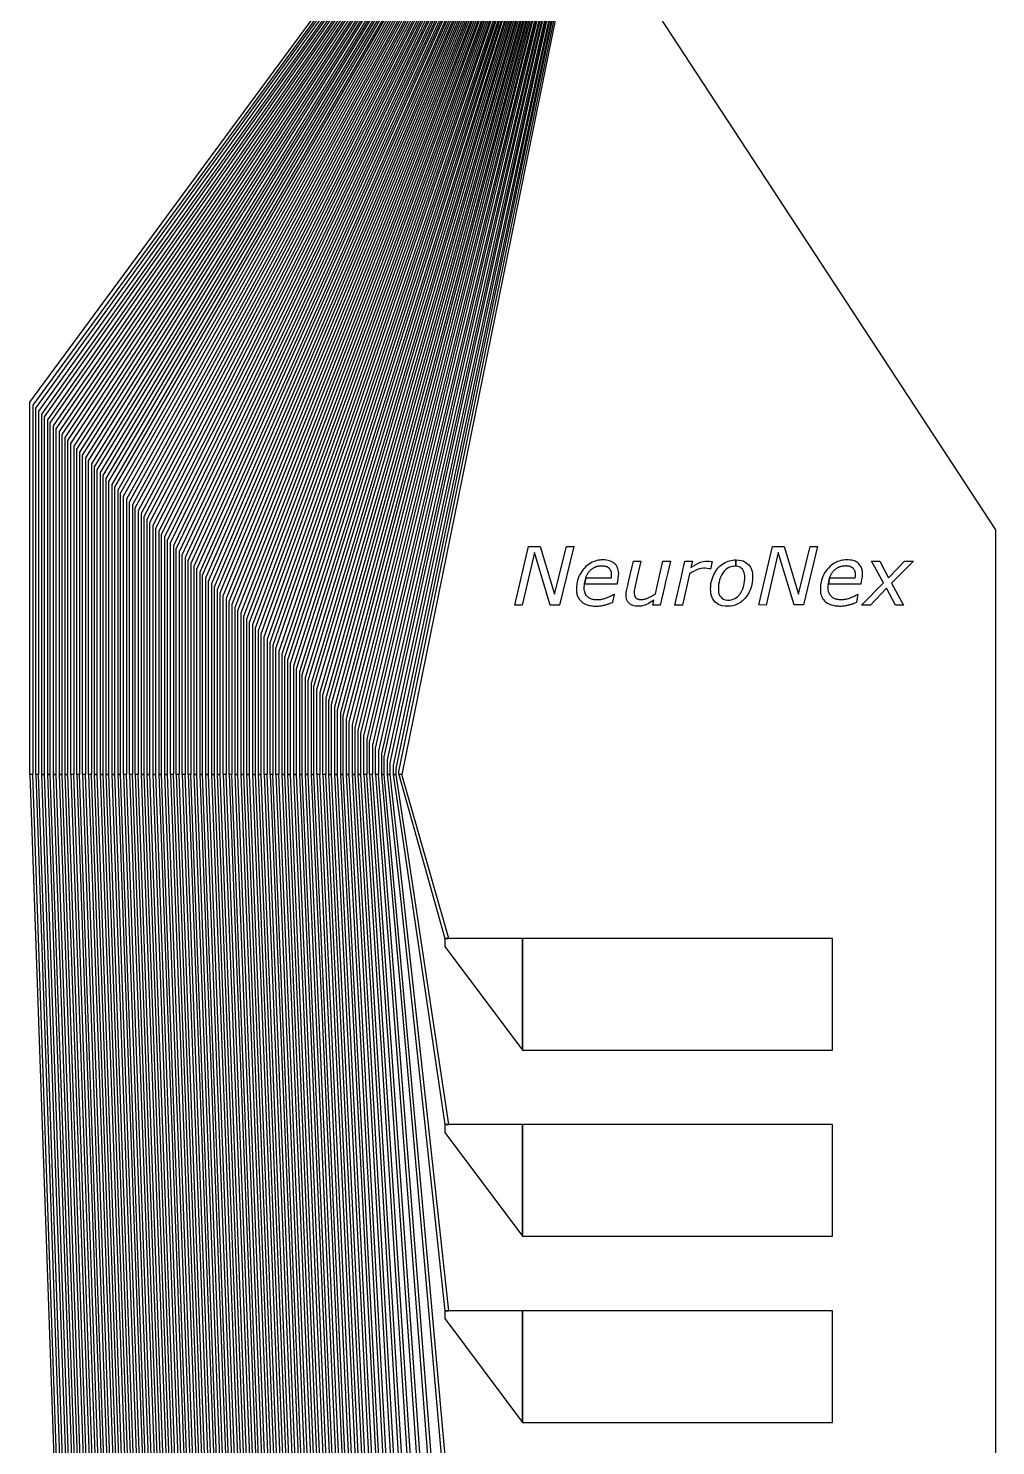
# Model space of a CAD drawing. Header units: inches. Extents: x 106592 to 209533, y 57057 to 74911.
# Drawn here: x 170724 to 171253, y 63483 to 64257 of the extents above; entities that cross this region are included whole.
import ezdxf

# ---------------------------------------------------------------- set-up
doc = ezdxf.new("R2010")
doc.units = ezdxf.units.IN
doc.header["$MEASUREMENT"] = 0
for name, color, linetype in [('metal', 221, 'Continuous'), ('nitride window', 40, 'Continuous'), ('profile', 140, 'Continuous')]:
    doc.layers.add(name, color=color, linetype=linetype)

msp = doc.modelspace()

# ---------------------------------------------------------------- linework, layer by layer
at = {"layer": 'metal'}
for points in [[(170726.88, 63849.95), (170725.28, 63849.95), (170725.28, 64053.15), (170936.38, 64339.69), (170936.98, 64339.69), (170936.98, 64339.09), (170726.88, 64051.55), (170726.88, 63849.95)], [(170730.08, 63849.95), (170728.48, 63849.95), (170728.48, 63899.95), (170728.48, 64049.95), (170937.58, 64338.49), (170937.58, 64339.69), (170938.18, 64339.69), (170938.18, 64337.89), (170730.08, 64048.35), (170730.08, 63849.95)], [(170939.38, 64339.69), (170938.78, 64339.69), (170938.78, 64337.29), (170731.68, 64046.75), (170731.68, 63849.95), (170733.28, 63849.95), (170733.28, 64045.15), (170939.38, 64336.69), (170939.38, 64339.69)], [(170940.58, 64339.69), (170939.98, 64339.69), (170939.98, 64336.09), (170734.88, 64043.55), (170734.88, 63849.95), (170736.48, 63849.95), (170736.48, 64041.95), (170940.58, 64335.49), (170940.58, 64339.69)], [(170941.78, 64339.69), (170941.18, 64339.69), (170941.18, 64334.89), (170738.08, 64040.35), (170738.08, 63849.95), (170739.68, 63849.95), (170739.68, 64038.75), (170941.78, 64334.29), (170941.78, 64339.69)], [(170942.98, 64339.69), (170942.38, 64339.69), (170942.38, 64333.69), (170741.28, 64037.15), (170741.28, 63849.95), (170742.88, 63849.95), (170742.88, 64035.55), (170942.98, 64333.09), (170942.98, 64339.69)], [(170944.18, 64339.69), (170943.58, 64339.69), (170943.58, 64332.49), (170744.48, 64033.95), (170744.48, 63849.95), (170746.08, 63849.95), (170746.08, 64032.35), (170944.18, 64331.89), (170944.18, 64339.69)], [(170749.28, 63849.95), (170747.68, 63849.95), (170747.68, 64030.75), (170944.78, 64331.29), (170944.78, 64339.69), (170945.38, 64339.69), (170945.38, 64330.69), (170749.28, 64029.15)], [(170752.48, 63849.95), (170750.88, 63849.95), (170750.88, 64027.55), (170945.98, 64330.09), (170945.98, 64339.69), (170946.58, 64339.69), (170946.58, 64329.49), (170752.48, 64025.95)], [(170755.68, 63849.95), (170754.08, 63849.95), (170754.08, 64024.35), (170947.18, 64328.89), (170947.18, 64339.69), (170947.78, 64339.69), (170947.78, 64328.29), (170755.68, 64022.75)], [(170758.88, 63849.95), (170757.28, 63849.95), (170757.28, 63899.95), (170757.28, 64021.15), (170948.38, 64327.69), (170948.38, 64339.69), (170948.98, 64339.69), (170948.98, 64327.09), (170758.88, 64019.55), (170758.88, 63849.95)], [(170950.18, 64339.69), (170949.58, 64339.69), (170949.58, 64326.49), (170760.48, 64017.95), (170760.48, 63849.95), (170762.08, 63849.95), (170762.08, 64016.35), (170950.18, 64325.89), (170950.18, 64339.69)], [(170951.38, 64339.69), (170950.78, 64339.69), (170950.78, 64325.29), (170763.68, 64014.75), (170763.68, 63849.95), (170765.28, 63849.95), (170765.28, 64013.15), (170951.38, 64324.69), (170951.38, 64339.69)], [(170952.58, 64339.69), (170951.98, 64339.69), (170951.98, 64324.09), (170766.88, 64011.55), (170766.88, 63849.95), (170768.48, 63849.95), (170768.48, 64009.95), (170952.58, 64323.49), (170952.58, 64339.69)], [(170953.78, 64339.69), (170953.18, 64339.69), (170953.18, 64322.89), (170770.08, 64008.35), (170770.08, 63849.95), (170771.68, 63849.95), (170771.68, 64006.75), (170953.78, 64322.29), (170953.78, 64339.69)], [(170954.98, 64339.69), (170954.38, 64339.69), (170954.38, 64321.69), (170773.28, 64005.15), (170773.28, 63849.95), (170774.88, 63849.95), (170774.88, 64003.55), (170954.98, 64321.09), (170954.98, 64339.69)], [(170778.08, 63849.95), (170776.48, 63849.95), (170776.48, 64001.95), (170955.58, 64320.49), (170955.58, 64339.69), (170956.18, 64339.69), (170956.18, 64319.89), (170778.08, 64000.35)], [(170781.28, 63849.95), (170779.68, 63849.95), (170779.68, 63998.75), (170956.78, 64319.29), (170956.78, 64339.69), (170957.38, 64339.69), (170957.38, 64318.69), (170781.28, 63997.15)], [(170784.48, 63849.95), (170782.88, 63849.95), (170782.88, 63899.95), (170782.88, 63995.55), (170957.98, 64318.09), (170957.98, 64339.69), (170958.58, 64339.69), (170958.58, 64317.49), (170784.48, 63993.95), (170784.48, 63849.95)], [(170959.78, 64339.69), (170959.18, 64339.69), (170959.18, 64316.89), (170786.08, 63992.35), (170786.08, 63849.95), (170787.68, 63849.95), (170787.68, 63990.75), (170959.78, 64316.29), (170959.78, 64339.69)], [(170960.98, 64339.69), (170960.38, 64339.69), (170960.38, 64315.69), (170789.28, 63989.15), (170789.28, 63849.95), (170790.88, 63849.95), (170790.88, 63987.55), (170960.98, 64315.09), (170960.98, 64339.69)], [(170962.18, 64339.69), (170961.58, 64339.69), (170961.58, 64314.49), (170792.48, 63985.95), (170792.48, 63849.95), (170794.08, 63849.95), (170794.08, 63984.35), (170962.18, 64313.89), (170962.18, 64339.69)], [(170963.38, 64339.69), (170962.78, 64339.69), (170962.78, 64313.29), (170795.68, 63982.75), (170795.68, 63849.95), (170797.28, 63849.95), (170797.28, 63981.15), (170963.38, 64312.69), (170963.38, 64339.69)], [(170964.58, 64339.69), (170963.98, 64339.69), (170963.98, 64312.09), (170798.88, 63979.55), (170798.88, 63849.95), (170800.48, 63849.95), (170800.48, 63977.95), (170964.58, 64311.49), (170964.58, 64339.69)], [(170803.68, 63849.95), (170802.08, 63849.95), (170802.08, 63976.35), (170965.18, 64310.89), (170965.18, 64339.69), (170965.78, 64339.69), (170965.78, 64310.29), (170803.68, 63974.75)], [(170806.88, 63849.95), (170805.28, 63849.95), (170805.28, 63973.15), (170966.38, 64309.69), (170966.38, 64339.69), (170966.98, 64339.69), (170966.98, 64309.09), (170806.88, 63971.55)], [(170810.08, 63849.95), (170808.48, 63849.95), (170808.48, 63969.95), (170967.58, 64308.49), (170967.58, 64339.69), (170968.18, 64339.69), (170968.18, 64307.89), (170810.08, 63968.35)], [(170813.28, 63849.95), (170811.68, 63849.95), (170811.68, 63899.95), (170811.68, 63966.75), (170968.78, 64307.29), (170968.78, 64339.69), (170969.38, 64339.69), (170969.38, 64306.69), (170813.28, 63965.15), (170813.28, 63849.95)], [(170970.58, 64339.69), (170969.98, 64339.69), (170969.98, 64306.09), (170814.88, 63963.55), (170814.88, 63849.95), (170816.48, 63849.95), (170816.48, 63961.95), (170970.58, 64305.49), (170970.58, 64339.69)], [(170971.78, 64339.69), (170971.18, 64339.69), (170971.18, 64304.89), (170818.08, 63960.35), (170818.08, 63849.95), (170819.68, 63849.95), (170819.68, 63958.75), (170971.78, 64304.29), (170971.78, 64339.69)], [(170972.98, 64339.69), (170972.38, 64339.69), (170972.38, 64303.69), (170821.28, 63957.15), (170821.28, 63849.95), (170822.88, 63849.95), (170822.88, 63955.55), (170972.98, 64303.09), (170972.98, 64339.69)], [(170974.18, 64339.69), (170973.58, 64339.69), (170973.58, 64302.49), (170824.48, 63953.95), (170824.48, 63849.95), (170826.08, 63849.95), (170826.08, 63952.35), (170974.18, 64301.89), (170974.18, 64339.69)], [(170975.38, 64339.69), (170974.78, 64339.69), (170974.78, 64301.29), (170827.68, 63950.75), (170827.68, 63849.95), (170829.28, 63849.95), (170829.28, 63949.15), (170975.38, 64300.69), (170975.38, 64339.69)], [(170832.48, 63849.95), (170830.88, 63849.95), (170830.88, 63947.55), (170975.98, 64300.09), (170975.98, 64339.69), (170976.58, 64339.69), (170976.58, 64299.49), (170832.48, 63945.95)], [(170835.68, 63849.95), (170834.08, 63849.95), (170834.08, 63944.35), (170977.18, 64298.89), (170977.18, 64339.69), (170977.78, 64339.69), (170977.78, 64298.29), (170835.68, 63942.75)], [(170978.98, 64339.69), (170978.38, 64339.69), (170978.38, 64297.69), (170837.28, 63941.15), (170837.28, 63849.95), (170838.88, 63849.95), (170838.88, 63939.55), (170978.98, 64297.09), (170978.98, 64339.69)], [(170980.18, 64339.69), (170979.58, 64339.69), (170979.58, 64296.49), (170840.48, 63937.95), (170840.48, 63849.95), (170842.08, 63849.95), (170842.08, 63936.35), (170980.18, 64295.89), (170980.18, 64339.69)], [(170981.38, 64339.69), (170980.78, 64339.69), (170980.78, 64295.29), (170843.68, 63934.75), (170843.68, 63849.95), (170845.28, 63849.95), (170845.28, 63933.15), (170981.38, 64294.69), (170981.38, 64339.69)], [(170982.58, 64339.69), (170981.98, 64339.69), (170981.98, 64294.09), (170846.88, 63931.55), (170846.88, 63849.95), (170848.48, 63849.95), (170848.48, 63929.95), (170982.58, 64293.49), (170982.58, 64339.69)], [(170983.78, 64339.69), (170983.18, 64339.69), (170983.18, 64292.89), (170850.08, 63928.35), (170850.08, 63849.95), (170851.68, 63849.95), (170851.68, 63926.75), (170983.78, 64292.29), (170983.78, 64339.69)], [(170854.88, 63849.95), (170853.28, 63849.95), (170853.28, 63925.15), (170984.38, 64291.69), (170984.38, 64339.69), (170984.98, 64339.69), (170984.98, 64291.09), (170854.88, 63923.55)], [(170858.08, 63849.95), (170856.48, 63849.95), (170856.48, 63921.95), (170985.58, 64290.49), (170985.58, 64339.69), (170986.18, 64339.69), (170986.18, 64289.89), (170858.08, 63920.35)], [(170861.28, 63849.95), (170859.68, 63849.95), (170859.68, 63918.75), (170986.78, 64289.29), (170986.78, 64339.69), (170987.38, 64339.69), (170987.38, 64288.69), (170861.28, 63917.15)], [(170862.88, 63849.95), (170864.48, 63849.95), (170864.48, 63913.95), (170988.58, 64287.49), (170988.58, 64339.69), (170987.98, 64339.69), (170987.98, 64288.09), (170862.88, 63915.55), (170862.88, 63849.95)], [(170989.78, 64339.69), (170989.18, 64339.69), (170989.18, 64286.89), (170866.08, 63912.35), (170866.08, 63849.95), (170867.68, 63849.95), (170867.68, 63910.75), (170989.78, 64286.29), (170989.78, 64339.69)], [(170990.98, 64339.69), (170990.38, 64339.69), (170990.38, 64285.69), (170869.28, 63909.15), (170869.28, 63849.95), (170870.88, 63849.95), (170870.88, 63907.55), (170990.98, 64285.09), (170990.98, 64339.69)], [(170992.18, 64339.69), (170991.58, 64339.69), (170991.58, 64284.49), (170872.48, 63905.95), (170872.48, 63849.95), (170874.08, 63849.95), (170874.08, 63904.35), (170992.18, 64283.89), (170992.18, 64339.69)], [(170993.38, 64339.69), (170992.78, 64339.69), (170992.78, 64283.29), (170875.68, 63902.75), (170875.68, 63849.95), (170877.28, 63849.95), (170877.28, 63901.15), (170993.38, 64282.69), (170993.38, 64339.69)], [(170994.58, 64339.69), (170993.98, 64339.69), (170993.98, 64282.09), (170878.88, 63899.55), (170878.88, 63849.95), (170880.48, 63849.95), (170880.48, 63897.95), (170994.58, 64281.49), (170994.58, 64339.69)], [(170883.68, 63849.95), (170882.08, 63849.95), (170882.08, 63896.35), (170995.18, 64280.89), (170995.18, 64339.69), (170995.78, 64339.69), (170995.78, 64280.29), (170883.68, 63894.75)], [(170886.88, 63849.95), (170885.28, 63849.95), (170885.28, 63893.15), (170996.38, 64279.69), (170996.38, 64339.69), (170996.98, 64339.69), (170996.98, 64279.09), (170886.88, 63891.55)], [(170888.48, 63849.95), (170890.08, 63849.95), (170890.08, 63888.35), (170998.18, 64277.89), (170998.18, 64339.69), (170997.58, 64339.69), (170997.58, 64278.49), (170888.48, 63889.95), (170888.48, 63849.95)], [(170999.38, 64339.69), (170998.78, 64339.69), (170998.78, 64277.29), (170891.68, 63886.75), (170891.68, 63849.95), (170893.28, 63849.95), (170893.28, 63885.15), (170999.38, 64276.69), (170999.38, 64339.69)], [(171000.58, 64339.69), (170999.98, 64339.69), (170999.98, 64276.09), (170894.88, 63883.55), (170894.88, 63849.95), (170896.48, 63849.95), (170896.48, 63881.95), (171000.58, 64275.49), (171000.58, 64339.69)], [(171001.78, 64339.69), (171001.18, 64339.69), (171001.18, 64274.89), (170898.08, 63880.35), (170898.08, 63849.95), (170899.68, 63849.95), (170899.68, 63878.75), (171001.78, 64274.29), (171001.78, 64339.69)], [(171002.98, 64339.69), (171002.38, 64339.69), (171002.38, 64273.69), (170901.28, 63877.15), (170901.28, 63849.95), (170902.88, 63849.95), (170902.88, 63875.55), (171002.98, 64273.09), (171002.98, 64339.69)], [(171004.18, 64339.69), (171003.58, 64339.69), (171003.58, 64272.49), (170904.48, 63873.95), (170904.48, 63849.95), (170906.08, 63849.95), (170906.08, 63872.35), (171004.18, 64271.89), (171004.18, 64339.69)], [(170909.28, 63849.95), (170907.68, 63849.95), (170907.68, 63870.75), (171004.78, 64271.29), (171004.78, 64339.69), (171005.38, 64339.69), (171005.38, 64270.69), (170909.28, 63869.15)], [(170912.48, 63849.95), (170910.88, 63849.95), (170910.88, 63867.55), (171005.98, 64270.09), (171005.98, 64339.69), (171006.58, 64339.69), (171006.58, 64269.49), (170912.48, 63865.95)], [(170915.68, 63849.95), (170914.08, 63849.95), (170914.08, 63864.35), (171007.18, 64268.89), (171007.18, 64339.69), (171007.78, 64339.69), (171007.78, 64268.29), (170915.68, 63862.75)], [(170917.28, 63849.95), (170918.88, 63849.95), (170918.88, 63859.55), (171008.98, 64267.09), (171008.98, 64339.69), (171008.38, 64339.69), (171008.38, 64267.69), (170917.28, 63861.15), (170917.28, 63849.95)], [(171010.18, 64339.69), (171009.58, 64339.69), (171009.58, 64266.49), (170920.48, 63857.95), (170920.48, 63849.95), (170922.08, 63849.95), (170922.08, 63856.35), (171010.18, 64265.89), (171010.18, 64339.69)], [(170923.68, 63849.95), (170925.28, 63849.95), (170925.28, 63853.15), (171011.38, 64264.69), (171011.38, 64339.69), (171010.78, 64339.69), (171010.78, 64265.29), (170923.68, 63854.75), (170923.68, 63849.95)], [(170928.48, 63849.95), (170926.88, 63849.95), (170926.88, 63851.55), (171011.98, 64264.09), (171011.98, 64339.69), (171012.58, 64339.69), (171012.58, 64263.49), (170928.48, 63849.95)], [(170990.25, 63942.44), (170997.64, 63974.43), (171004.04, 63974.43), (171011.92, 63948.3), (171018.3, 63974.42), (171022.34, 63974.42), (171014.56, 63942.44), (171009.52, 63942.44), (171000.83, 63971.05), (170994.26, 63942.42)], [(171123.44, 63942.47), (171130.84, 63974.47), (171137.24, 63974.47), (171145.11, 63948.34), (171151.5, 63974.46), (171155.54, 63974.46), (171147.76, 63942.47), (171142.72, 63942.47), (171134.02, 63971.09), (171127.45, 63942.46)], [(171028.3, 63954.07), (171046.1, 63954.08), (171046.38, 63955.37), (171046.64, 63956.89), (171046.85, 63958.62), (171046.88, 63959.65), (171046.79, 63960.83), (171046.51, 63962.19), (171045.97, 63963.4), (171045.64, 63963.96), (171045.28, 63964.45), (171044.82, 63964.94), (171044.28, 63965.4), (171043.72, 63965.81), (171043.37, 63966.04), (171042.78, 63966.3), (171041.85, 63966.66), (171041.08, 63966.84), (171040.22, 63966.99), (171039.26, 63967.07), (171038.31, 63967.11), (171037.39, 63967.07), (171036.71, 63967), (171035.9, 63966.89), (171034.99, 63966.7), (171034.1, 63966.44), (171033.26, 63966.14), (171032.44, 63965.78), (171031.44, 63965.26), (171030.7, 63964.77), (171029.86, 63964.15), (171029.03, 63963.42), (171028.23, 63962.6), (171027.5, 63961.77), (171026.73, 63960.79), (171026.18, 63959.92), (171025.67, 63959.04), (171025.2, 63957.99), (171024.79, 63957.02), (171024.47, 63956.03), (171024.23, 63955.06), (171024.06, 63954.11), (171023.95, 63953.38), (171023.88, 63952.61), (171023.83, 63951.81), (171023.82, 63951.35), (171023.82, 63950.76), (171023.85, 63950.13), (171023.91, 63949.47), (171023.99, 63948.97), (171024.09, 63948.44), (171024.23, 63947.91), (171024.48, 63947.21), (171024.79, 63946.56), (171025.08, 63946.03), (171025.34, 63945.64), (171025.47, 63945.44), (171025.96, 63944.88), (171026.32, 63944.53), (171026.73, 63944.16), (171027.36, 63943.69), (171028.1, 63943.26), (171028.78, 63942.93), (171029.16, 63942.77), (171029.91, 63942.52), (171030.11, 63942.45), (171030.78, 63942.28), (171031.26, 63942.15), (171031.97, 63942.05), (171032.63, 63941.97), (171033.33, 63941.9), (171033.83, 63941.9), (171034.28, 63941.89), (171034.75, 63941.87), (171035.24, 63941.88), (171035.87, 63941.91), (171036.43, 63941.95), (171037.02, 63942.02), (171037.5, 63942.1), (171038.03, 63942.21), (171038.6, 63942.32), (171039.07, 63942.44), (171039.49, 63942.52), (171039.91, 63942.63), (171040.36, 63942.76), (171040.8, 63942.9), (171041.21, 63943.02), (171041.59, 63943.14), (171042.2, 63943.38), (171042.77, 63943.58), (171043.7, 63943.92), (171044.57, 63948.26), (171044.33, 63948.26), (171043.86, 63947.96), (171043.26, 63947.6), (171042.65, 63947.27), (171042.25, 63947.08), (171041.78, 63946.86), (171041.33, 63946.66), (171040.9, 63946.48), (171040.49, 63946.32), (171040.02, 63946.15), (171039.56, 63946), (171039.22, 63945.88), (171038.81, 63945.76), (171038.29, 63945.63), (171037.77, 63945.52), (171037.4, 63945.44), (171036.93, 63945.37), (171036.42, 63945.32), (171035.99, 63945.27), (171035.42, 63945.25), (171034.89, 63945.26), (171034.46, 63945.27), (171034.03, 63945.31), (171033.51, 63945.37), (171032.99, 63945.47), (171032.64, 63945.55), (171032.17, 63945.69), (171031.7, 63945.86), (171031.32, 63946.03), (171030.99, 63946.2), (171030.66, 63946.41), (171030.29, 63946.66), (171030.02, 63946.9), (171029.71, 63947.19), (171029.57, 63947.34), (171029.34, 63947.62), (171029.12, 63947.92), (171028.85, 63948.35), (171028.77, 63948.48), (171028.61, 63948.8), (171028.52, 63949.07), (171028.42, 63949.34), (171028.32, 63949.61), (171028.2, 63950.19), (171028.1, 63950.99), (171028.08, 63951.73), (171028.07, 63952.45), (171028.15, 63953.23), (171028.25, 63953.85), (171028.28, 63954.03), (171028.29, 63954.07), (171028.88, 63957.05), (171028.97, 63957.33), (171029.07, 63957.65), (171029.18, 63957.96), (171029.35, 63958.39), (171029.5, 63958.71), (171029.66, 63959.05), (171029.81, 63959.34), (171029.99, 63959.63), (171030.1, 63959.82), (171030.24, 63960.02), (171030.49, 63960.39), (171030.62, 63960.54), (171030.88, 63960.84), (171031.02, 63961.02), (171031.4, 63961.39), (171031.58, 63961.57), (171031.86, 63961.81), (171032.11, 63962.03), (171032.37, 63962.22), (171032.67, 63962.44), (171032.87, 63962.57), (171033.13, 63962.72), (171033.32, 63962.84), (171033.45, 63962.91), (171033.72, 63963.05), (171033.96, 63963.16), (171034.18, 63963.26), (171034.43, 63963.35), (171034.66, 63963.44), (171034.87, 63963.51), (171035.16, 63963.6), (171035.36, 63963.65), (171035.7, 63963.72), (171035.9, 63963.76), (171036.1, 63963.81), (171036.37, 63963.84), (171036.67, 63963.88), (171036.83, 63963.89), (171037.18, 63963.9), (171037.53, 63963.92), (171037.71, 63963.92), (171037.89, 63963.92), (171038.16, 63963.91), (171038.36, 63963.89), (171038.57, 63963.87), (171038.75, 63963.85), (171038.9, 63963.83), (171039.13, 63963.79), (171039.43, 63963.74), (171039.66, 63963.68), (171039.93, 63963.6), (171040.02, 63963.58), (171040.15, 63963.53), (171040.3, 63963.47), (171040.44, 63963.42), (171040.57, 63963.36), (171040.7, 63963.29), (171040.82, 63963.23), (171040.89, 63963.19), (171041, 63963.12), (171041.11, 63963.05), (171041.21, 63962.97), (171041.3, 63962.92), (171041.38, 63962.84), (171041.48, 63962.75), (171041.61, 63962.63), (171041.7, 63962.53), (171041.8, 63962.41), (171041.99, 63962.17), (171042.15, 63961.94), (171042.29, 63961.7), (171042.4, 63961.47), (171042.5, 63961.23), (171042.56, 63961.1), (171042.64, 63960.83), (171042.7, 63960.62), (171042.75, 63960.36), (171042.8, 63960.13), (171042.85, 63959.68), (171042.86, 63959.39), (171042.87, 63959.06), (171042.87, 63958.64), (171042.85, 63958.35), (171042.83, 63958.07), (171042.8, 63957.78), (171042.76, 63957.5), (171042.72, 63957.23), (171042.68, 63957.04), (171028.98, 63957.05), (171028.9, 63957.05)], [(171054.94, 63966.44), (171059.01, 63966.44), (171056.62, 63956.15), (171055.83, 63952.77), (171055.62, 63951.82), (171055.5, 63951.1), (171055.4, 63950.46), (171055.29, 63949.4), (171055.31, 63948.52), (171055.45, 63947.69), (171055.69, 63947.1), (171056.03, 63946.59), (171056.31, 63946.3), (171056.48, 63946.17), (171056.7, 63946.04), (171056.87, 63945.93), (171057.11, 63945.82), (171057.41, 63945.72), (171057.71, 63945.64), (171057.91, 63945.59), (171058.14, 63945.56), (171058.46, 63945.52), (171058.7, 63945.5), (171058.97, 63945.48), (171059.25, 63945.47), (171059.55, 63945.47), (171059.79, 63945.49), (171060.12, 63945.52), (171060.39, 63945.55), (171060.69, 63945.6), (171061.06, 63945.68), (171061.34, 63945.76), (171061.59, 63945.82), (171061.89, 63945.92), (171062.18, 63946.02), (171062.56, 63946.17), (171062.94, 63946.33), (171063.39, 63946.53), (171063.81, 63946.73), (171064.14, 63946.89), (171064.44, 63947.04), (171064.65, 63947.16), (171064.88, 63947.28), (171065.16, 63947.43), (171065.46, 63947.61), (171065.67, 63947.73), (171065.89, 63947.86), (171066.1, 63947.99), (171066.4, 63948.18), (171066.6, 63948.32), (171066.75, 63948.4), (171066.87, 63948.49), (171066.92, 63948.53), (171068.26, 63954.36), (171070.13, 63962.37), (171071.07, 63966.43), (171075.15, 63966.44), (171073.7, 63960.21), (171072.52, 63955.13), (171071.89, 63952.44), (171069.57, 63942.43), (171065.48, 63942.44), (171066.11, 63945.08), (171065.53, 63944.7), (171064.66, 63944.14), (171063.73, 63943.61), (171062.91, 63943.17), (171062.14, 63942.79), (171061.35, 63942.46), (171060.5, 63942.16), (171059.87, 63942.01), (171059.29, 63941.89), (171058.63, 63941.81), (171057.84, 63941.76), (171057.19, 63941.76), (171056.49, 63941.82), (171055.92, 63941.88), (171055.23, 63942.01), (171054.81, 63942.15), (171054.26, 63942.35), (171053.74, 63942.6), (171053.4, 63942.81), (171053.06, 63943.02), (171052.71, 63943.3), (171052.38, 63943.63), (171051.97, 63944.14), (171051.66, 63944.63), (171051.38, 63945.23), (171051.18, 63945.85), (171051.04, 63946.55), (171050.97, 63947.16), (171050.95, 63947.8), (171050.96, 63948.4), (171051.04, 63949.25), (171051.22, 63950.29), (171051.31, 63950.88), (171051.49, 63951.59), (171051.84, 63953.12), (171052.48, 63955.89), (171054.22, 63963.42), (171054.93, 63966.43), (171054.93, 63966.44)], [(171083.08, 63966.45), (171087.19, 63966.42), (171086.38, 63962.87), (171087.5, 63963.64), (171088.77, 63964.45), (171090.19, 63965.19), (171091.64, 63965.79), (171093.07, 63966.2), (171094.25, 63966.38), (171095.39, 63966.43), (171096.52, 63966.39), (171097.42, 63966.26), (171098.03, 63966.16), (171097.09, 63962.11), (171096.81, 63962.14), (171096.24, 63962.3), (171095.21, 63962.47), (171094.14, 63962.56), (171093.14, 63962.58), (171092.01, 63962.44), (171090.82, 63962.18), (171089.18, 63961.57), (171088.16, 63961.03), (171087.11, 63960.46), (171086.2, 63959.85), (171085.58, 63959.45), (171081.68, 63942.42), (171077.56, 63942.44), (171080.75, 63956.32), (171082.52, 63964.03)], [(171110.96, 63967.09), (171112.47, 63967.02), (171113.8, 63966.8), (171114.79, 63966.52), (171115.84, 63966.06), (171117.13, 63965.2), (171117.93, 63964.39), (171118.82, 63963.22), (171119.44, 63961.87), (171119.73, 63960.85), (171119.95, 63959.73), (171120.02, 63958.68), (171120.04, 63957.42), (171119.97, 63955.86), (171119.83, 63954.87), (171119.61, 63953.73), (171119.38, 63952.72), (171119.22, 63952.19), (171118.86, 63951.14), (171118.52, 63950.33), (171118.19, 63949.56), (171117.67, 63948.63), (171117.41, 63948.18), (171116.67, 63947.09), (171115.8, 63946.04), (171114.72, 63944.93), (171113.34, 63943.85), (171111.97, 63943.07), (171110.5, 63942.44), (171109.21, 63942.09), (171107.87, 63941.82), (171106.21, 63941.75), (171105.13, 63941.81), (171103.47, 63942.01), (171102.39, 63942.34), (171101.45, 63942.74), (171100.59, 63943.28), (171099.82, 63943.9), (171098.99, 63944.7), (171098.35, 63945.66), (171097.89, 63946.64), (171097.55, 63947.53), (171097.27, 63948.74), (171097.14, 63950), (171097.08, 63951.42), (171097.14, 63952.4), (171097.29, 63954.16), (171097.72, 63955.99), (171098.27, 63957.7), (171099.06, 63959.57), (171100.19, 63961.35), (171101.24, 63962.77), (171102.33, 63963.85), (171103.57, 63964.81), (171105.01, 63965.67), (171106.63, 63966.34), (171108.11, 63966.79), (171109.3, 63966.99), (171110.19, 63967.07), (171110.88, 63967.1), (171110.84, 63963.69), (171109.88, 63963.69), (171108.84, 63963.57), (171108.05, 63963.37), (171107.13, 63962.98), (171106.16, 63962.38), (171105.23, 63961.66), (171104.4, 63960.74), (171103.55, 63959.6), (171103.09, 63958.79), (171102.53, 63957.62), (171101.98, 63956.26), (171101.69, 63954.98), (171101.49, 63953.74), (171101.33, 63952.4), (171101.32, 63950.53), (171101.46, 63949.12), (171102.01, 63947.66), (171102.6, 63946.85), (171103.31, 63946.16), (171104.17, 63945.64), (171105.11, 63945.3), (171106.32, 63945.13), (171107.62, 63945.15), (171109.08, 63945.45), (171110.31, 63945.99), (171111.69, 63946.9), (171113.19, 63948.58), (171114.01, 63949.91), (171114.65, 63951.34), (171115.29, 63953.16), (171115.66, 63955.33), (171115.71, 63956.99), (171115.74, 63958.61), (171115.49, 63960.02), (171114.95, 63961.28), (171114.43, 63962.09), (171113.87, 63962.64), (171113.16, 63963.11), (171112.11, 63963.52), (171111.22, 63963.67), (171110.9, 63963.69)], [(171161.49, 63954.11), (171179.3, 63954.11), (171179.57, 63955.4), (171179.84, 63956.92), (171180.05, 63958.65), (171180.08, 63959.69), (171179.98, 63960.86), (171179.71, 63962.22), (171179.16, 63963.44), (171178.83, 63963.99), (171178.48, 63964.48), (171178.02, 63964.97), (171177.47, 63965.44), (171176.92, 63965.84), (171176.56, 63966.07), (171175.98, 63966.33), (171175.04, 63966.69), (171174.28, 63966.87), (171173.42, 63967.02), (171172.45, 63967.1), (171171.5, 63967.14), (171170.59, 63967.1), (171169.9, 63967.03), (171169.1, 63966.93), (171168.19, 63966.73), (171167.3, 63966.48), (171166.46, 63966.17), (171165.64, 63965.82), (171164.63, 63965.29), (171163.89, 63964.8), (171163.06, 63964.18), (171162.23, 63963.45), (171161.42, 63962.64), (171160.7, 63961.8), (171159.93, 63960.83), (171159.37, 63959.95), (171158.87, 63959.07), (171158.39, 63958.03), (171157.98, 63957.06), (171157.67, 63956.06), (171157.43, 63955.1), (171157.25, 63954.14), (171157.15, 63953.41), (171157.07, 63952.65), (171157.02, 63951.84), (171157.02, 63951.38), (171157.02, 63950.79), (171157.04, 63950.16), (171157.11, 63949.5), (171157.19, 63949.01), (171157.29, 63948.47), (171157.43, 63947.94), (171157.68, 63947.25), (171157.99, 63946.59), (171158.28, 63946.06), (171158.54, 63945.67), (171158.67, 63945.47), (171159.15, 63944.91), (171159.51, 63944.56), (171159.93, 63944.19), (171160.56, 63943.72), (171161.29, 63943.3), (171161.97, 63942.96), (171162.36, 63942.8), (171163.1, 63942.55), (171163.3, 63942.48), (171163.97, 63942.31), (171164.45, 63942.18), (171165.17, 63942.08), (171165.82, 63942.01), (171166.53, 63941.93), (171167.02, 63941.93), (171167.48, 63941.92), (171167.95, 63941.9), (171168.43, 63941.91), (171169.06, 63941.95), (171169.63, 63941.98), (171170.21, 63942.06), (171170.7, 63942.13), (171171.23, 63942.24), (171171.8, 63942.35), (171172.26, 63942.47), (171172.69, 63942.56), (171173.11, 63942.66), (171173.55, 63942.8), (171174, 63942.93), (171174.41, 63943.06), (171174.79, 63943.18), (171175.39, 63943.42), (171175.97, 63943.61), (171176.89, 63943.95), (171177.77, 63948.29), (171177.52, 63948.29), (171177.06, 63947.99), (171176.46, 63947.63), (171175.84, 63947.3), (171175.45, 63947.11), (171174.98, 63946.89), (171174.53, 63946.69), (171174.1, 63946.52), (171173.69, 63946.35), (171173.22, 63946.19), (171172.76, 63946.03), (171172.41, 63945.92), (171172, 63945.8), (171171.49, 63945.66), (171170.97, 63945.55), (171170.59, 63945.48), (171170.12, 63945.41), (171169.62, 63945.35), (171169.19, 63945.31), (171168.62, 63945.29), (171168.08, 63945.3), (171167.66, 63945.31), (171167.23, 63945.35), (171166.71, 63945.4), (171166.19, 63945.5), (171165.83, 63945.58), (171165.37, 63945.72), (171164.9, 63945.89), (171164.52, 63946.07), (171164.19, 63946.23), (171163.85, 63946.44), (171163.49, 63946.69), (171163.22, 63946.93), (171162.91, 63947.23), (171162.76, 63947.37), (171162.54, 63947.66), (171162.31, 63947.95), (171162.05, 63948.38), (171161.97, 63948.51), (171161.81, 63948.84), (171161.71, 63949.1), (171161.62, 63949.38), (171161.52, 63949.64), (171161.39, 63950.22), (171161.29, 63951.02), (171161.28, 63951.76), (171161.27, 63952.48), (171161.35, 63953.26), (171161.45, 63953.89), (171161.48, 63954.06), (171161.49, 63954.11), (171162.08, 63957.08), (171162.17, 63957.36), (171162.26, 63957.68), (171162.38, 63957.99), (171162.55, 63958.43), (171162.7, 63958.75), (171162.86, 63959.09), (171163.01, 63959.37), (171163.18, 63959.66), (171163.29, 63959.86), (171163.44, 63960.06), (171163.69, 63960.42), (171163.81, 63960.57), (171164.08, 63960.88), (171164.21, 63961.05), (171164.6, 63961.43), (171164.77, 63961.61), (171165.05, 63961.84), (171165.3, 63962.06), (171165.56, 63962.25), (171165.87, 63962.47), (171166.07, 63962.6), (171166.32, 63962.75), (171166.51, 63962.87), (171166.65, 63962.95), (171166.91, 63963.08), (171167.16, 63963.2), (171167.37, 63963.29), (171167.63, 63963.39), (171167.85, 63963.48), (171168.06, 63963.54), (171168.36, 63963.63), (171168.56, 63963.68), (171168.9, 63963.76), (171169.1, 63963.8), (171169.3, 63963.84), (171169.56, 63963.87), (171169.87, 63963.91), (171170.03, 63963.92), (171170.38, 63963.93), (171170.72, 63963.95), (171170.9, 63963.95), (171171.09, 63963.95), (171171.35, 63963.94), (171171.55, 63963.92), (171171.77, 63963.9), (171171.95, 63963.89), (171172.1, 63963.87), (171172.33, 63963.82), (171172.62, 63963.77), (171172.86, 63963.71), (171173.13, 63963.64), (171173.22, 63963.61), (171173.35, 63963.56), (171173.5, 63963.51), (171173.63, 63963.46), (171173.76, 63963.39), (171173.89, 63963.32), (171174.02, 63963.26), (171174.09, 63963.23), (171174.19, 63963.15), (171174.3, 63963.08), (171174.41, 63963.01), (171174.49, 63962.95), (171174.57, 63962.88), (171174.68, 63962.79), (171174.8, 63962.67), (171174.9, 63962.56), (171175, 63962.45), (171175.19, 63962.21), (171175.35, 63961.98), (171175.48, 63961.73), (171175.6, 63961.5), (171175.69, 63961.26), (171175.76, 63961.13), (171175.83, 63960.86), (171175.89, 63960.65), (171175.95, 63960.39), (171175.99, 63960.16), (171176.05, 63959.71), (171176.06, 63959.43), (171176.07, 63959.09), (171176.06, 63958.67), (171176.04, 63958.38), (171176.03, 63958.1), (171175.99, 63957.82), (171175.95, 63957.54), (171175.91, 63957.26), (171175.87, 63957.08), (171162.18, 63957.08), (171162.09, 63957.08)], [(171185.05, 63966.44), (171189.48, 63966.43), (171194.31, 63957.28), (171203.06, 63966.42), (171207.95, 63966.42), (171195.92, 63954.33), (171202.51, 63942.42), (171198, 63942.42), (171193.2, 63951.6), (171184.41, 63942.42), (171179.47, 63942.41), (171191.59, 63954.54)], [(170726.88, 63849.95), (170725.28, 63849.95), (170952.02, 57359.23), (170954.14, 57359.23)], [(170730.08, 63849.95), (170728.48, 63849.95), (170952.02, 57460.84), (170954.14, 57460.84)], [(170733.28, 63849.95), (170731.68, 63849.95), (170952.02, 57562.44), (170954.14, 57562.44)], [(170952.02, 57664.04), (170954.14, 57664.04), (170736.48, 63849.95), (170734.88, 63849.95)], [(170739.68, 63849.95), (170738.08, 63849.95), (170952.02, 57765.65), (170954.14, 57765.65)], [(170952.02, 57867.25), (170954.14, 57867.25), (170742.88, 63849.95), (170741.28, 63849.95)], [(170952.02, 57968.86), (170954.14, 57968.86), (170746.08, 63849.95), (170744.48, 63849.95)], [(170749.28, 63849.95), (170747.68, 63849.95), (170952.02, 58070.46), (170954.14, 58070.46)], [(170752.48, 63849.95), (170750.88, 63849.95), (170952.02, 58172.06), (170954.14, 58172.06)], [(170755.68, 63849.95), (170754.08, 63849.95), (170952.02, 58273.67), (170954.14, 58273.67)], [(170758.88, 63849.95), (170757.28, 63849.95), (170952.02, 58375.27), (170954.14, 58375.27)], [(170952.02, 58476.88), (170954.14, 58476.88), (170762.08, 63849.95), (170760.48, 63849.95)], [(170765.28, 63849.95), (170763.68, 63849.95), (170952.02, 58578.48), (170954.14, 58578.48)], [(170952.02, 58680.08), (170954.14, 58680.08), (170768.48, 63849.95), (170766.88, 63849.95)], [(170952.02, 58781.69), (170954.14, 58781.69), (170771.68, 63849.95), (170770.08, 63849.95)], [(170774.88, 63849.95), (170773.28, 63849.95), (170952.02, 58883.29), (170954.14, 58883.29)], [(170778.08, 63849.95), (170776.48, 63849.95), (170952.02, 58984.9), (170954.14, 58984.9)], [(170781.28, 63849.95), (170779.68, 63849.95), (170952.02, 59086.5), (170954.14, 59086.5)], [(170784.48, 63849.95), (170782.88, 63849.95), (170952.02, 59188.1), (170954.14, 59188.1)], [(170952.02, 59289.71), (170954.14, 59289.71), (170787.68, 63849.95), (170786.08, 63849.95)], [(170790.88, 63849.95), (170789.28, 63849.95), (170952.02, 59391.31), (170954.14, 59391.31)], [(170952.02, 59492.92), (170954.14, 59492.92), (170794.08, 63849.95), (170792.48, 63849.95)], [(170952.02, 59594.52), (170954.14, 59594.52), (170797.28, 63849.95), (170795.68, 63849.95)], [(170800.48, 63849.95), (170798.88, 63849.95), (170952.02, 59696.12), (170954.14, 59696.12)], [(170803.68, 63849.95), (170802.08, 63849.95), (170952.02, 59797.73), (170954.14, 59797.73)], [(170806.88, 63849.95), (170805.28, 63849.95), (170952.02, 59899.33), (170954.14, 59899.33)], [(170810.08, 63849.95), (170808.48, 63849.95), (170952.02, 60000.94), (170954.14, 60000.94)], [(170952.02, 60102.54), (170954.14, 60102.54), (170813.28, 63849.95), (170811.68, 63849.95)], [(170816.48, 63849.95), (170814.88, 63849.95), (170952.02, 60204.14), (170954.14, 60204.14)], [(170952.02, 60305.75), (170954.14, 60305.75), (170819.68, 63849.95), (170818.08, 63849.95)], [(170952.02, 60407.35), (170954.14, 60407.35), (170822.88, 63849.95), (170821.28, 63849.95)], [(170826.08, 63849.95), (170824.48, 63849.95), (170952.02, 60508.96), (170954.14, 60508.96)], [(170829.28, 63849.95), (170827.68, 63849.95), (170952.02, 60610.56), (170954.14, 60610.56)], [(170832.48, 63849.95), (170830.88, 63849.95), (170952.02, 60712.16), (170954.14, 60712.16)], [(170835.68, 63849.95), (170834.08, 63849.95), (170952.02, 60813.77), (170954.14, 60813.77)], [(170952.02, 60915.37), (170954.14, 60915.37), (170838.88, 63849.95), (170837.28, 63849.95)], [(170842.08, 63849.95), (170840.48, 63849.95), (170952.02, 61016.98), (170954.14, 61016.98)], [(170952.02, 61118.58), (170954.14, 61118.58), (170845.28, 63849.95), (170843.68, 63849.95)], [(170952.02, 61220.18), (170954.14, 61220.18), (170848.48, 63849.95), (170846.88, 63849.95)], [(170851.68, 63849.95), (170850.08, 63849.95), (170952.02, 61321.79), (170954.14, 61321.79)], [(170854.88, 63849.95), (170853.28, 63849.95), (170952.02, 61423.39), (170954.14, 61423.39)], [(170858.08, 63849.95), (170856.48, 63849.95), (170952.02, 61525), (170954.14, 61525)], [(170861.28, 63849.95), (170859.68, 63849.95), (170952.02, 61626.6), (170954.14, 61626.6)], [(170952.02, 61728.2), (170954.14, 61728.2), (170864.48, 63849.95), (170862.88, 63849.95)], [(170867.68, 63849.95), (170866.08, 63849.95), (170952.02, 61829.81), (170954.14, 61829.81)], [(170952.02, 61931.41), (170954.14, 61931.41), (170870.88, 63849.95), (170869.28, 63849.95)], [(170952.02, 62033.02), (170954.14, 62033.02), (170874.08, 63849.95), (170872.48, 63849.95)], [(170877.28, 63849.95), (170875.68, 63849.95), (170952.02, 62134.62), (170954.14, 62134.62)], [(170880.48, 63849.95), (170878.88, 63849.95), (170952.02, 62236.22), (170954.14, 62236.22)], [(170883.68, 63849.95), (170882.08, 63849.95), (170952.02, 62337.83), (170954.14, 62337.83)], [(170886.88, 63849.95), (170885.28, 63849.95), (170952.02, 62439.43), (170954.14, 62439.43)], [(170952.02, 62541.04), (170954.14, 62541.04), (170890.08, 63849.95), (170888.48, 63849.95)], [(170893.28, 63849.95), (170891.68, 63849.95), (170952.02, 62642.64), (170954.14, 62642.64)], [(170952.02, 62744.24), (170954.14, 62744.24), (170896.48, 63849.95), (170894.88, 63849.95)], [(170952.02, 62845.85), (170954.14, 62845.85), (170899.68, 63849.95), (170898.08, 63849.95)], [(170902.88, 63849.95), (170901.28, 63849.95), (170952.02, 62947.45), (170954.14, 62947.45)], [(170906.08, 63849.95), (170904.48, 63849.95), (170952.02, 63049.06), (170954.14, 63049.06)], [(170909.28, 63849.95), (170907.68, 63849.95), (170952.02, 63150.66), (170954.14, 63150.66)], [(170912.48, 63849.95), (170910.88, 63849.95), (170952.02, 63252.26), (170954.14, 63252.26)], [(170952.02, 63353.87), (170954.14, 63353.87), (170915.68, 63849.95), (170914.08, 63849.95)], [(170918.88, 63849.95), (170917.28, 63849.95), (170952.02, 63455.47), (170954.14, 63455.47)], [(170952.02, 63557.08), (170954.14, 63557.08), (170922.08, 63849.95), (170920.48, 63849.95)], [(170952.02, 63658.68), (170954.14, 63658.68), (170925.28, 63849.95), (170923.68, 63849.95)], [(170928.48, 63849.95), (170926.88, 63849.95), (170952.02, 63760.28), (170954.14, 63760.28)], [(170994.35, 63699.32), (170994.35, 63760.28), (170952.02, 63760.28), (170952.02, 63756.05), (170994.35, 63699.32)], [(171163.69, 63760.28), (170994.35, 63760.28), (170994.35, 63699.32), (171163.69, 63699.32)], [(170994.35, 63597.72), (170994.35, 63658.68), (170952.02, 63658.68), (170952.02, 63654.45), (170994.35, 63597.72)], [(171163.69, 63658.68), (170994.35, 63658.68), (170994.35, 63597.72), (171163.69, 63597.72)], [(170994.35, 63496.11), (170994.35, 63557.08), (170952.02, 63557.08), (170952.02, 63552.84), (170994.35, 63496.11)], [(171163.69, 63557.08), (170994.35, 63557.08), (170994.35, 63496.11), (171163.69, 63496.11)]]:
    msp.add_lwpolyline(points, close=True, dxfattribs=at)
at = {"layer": 'nitride window'}
for points in [[(171163.69, 63760.28), (170994.35, 63760.28), (170994.35, 63699.32), (171163.69, 63699.32)], [(171163.69, 63658.68), (170994.35, 63658.68), (170994.35, 63597.72), (171163.69, 63597.72)], [(171163.69, 63557.08), (170994.35, 63557.08), (170994.35, 63496.11), (171163.69, 63496.11)]]:
    msp.add_lwpolyline(points, close=True, dxfattribs=at)
at = {"layer": 'profile'}
msp.add_lwpolyline([(170196.18, 63983.48), (170429.48, 64339.69), (171019.48, 64339.69), (171252.77, 63983.48), (171252.77, 57298.27), (171232.77, 57278.27), (170216.18, 57278.27), (170196.18, 57298.27)], close=True, dxfattribs=at)

doc.saveas('drawing.dxf')
